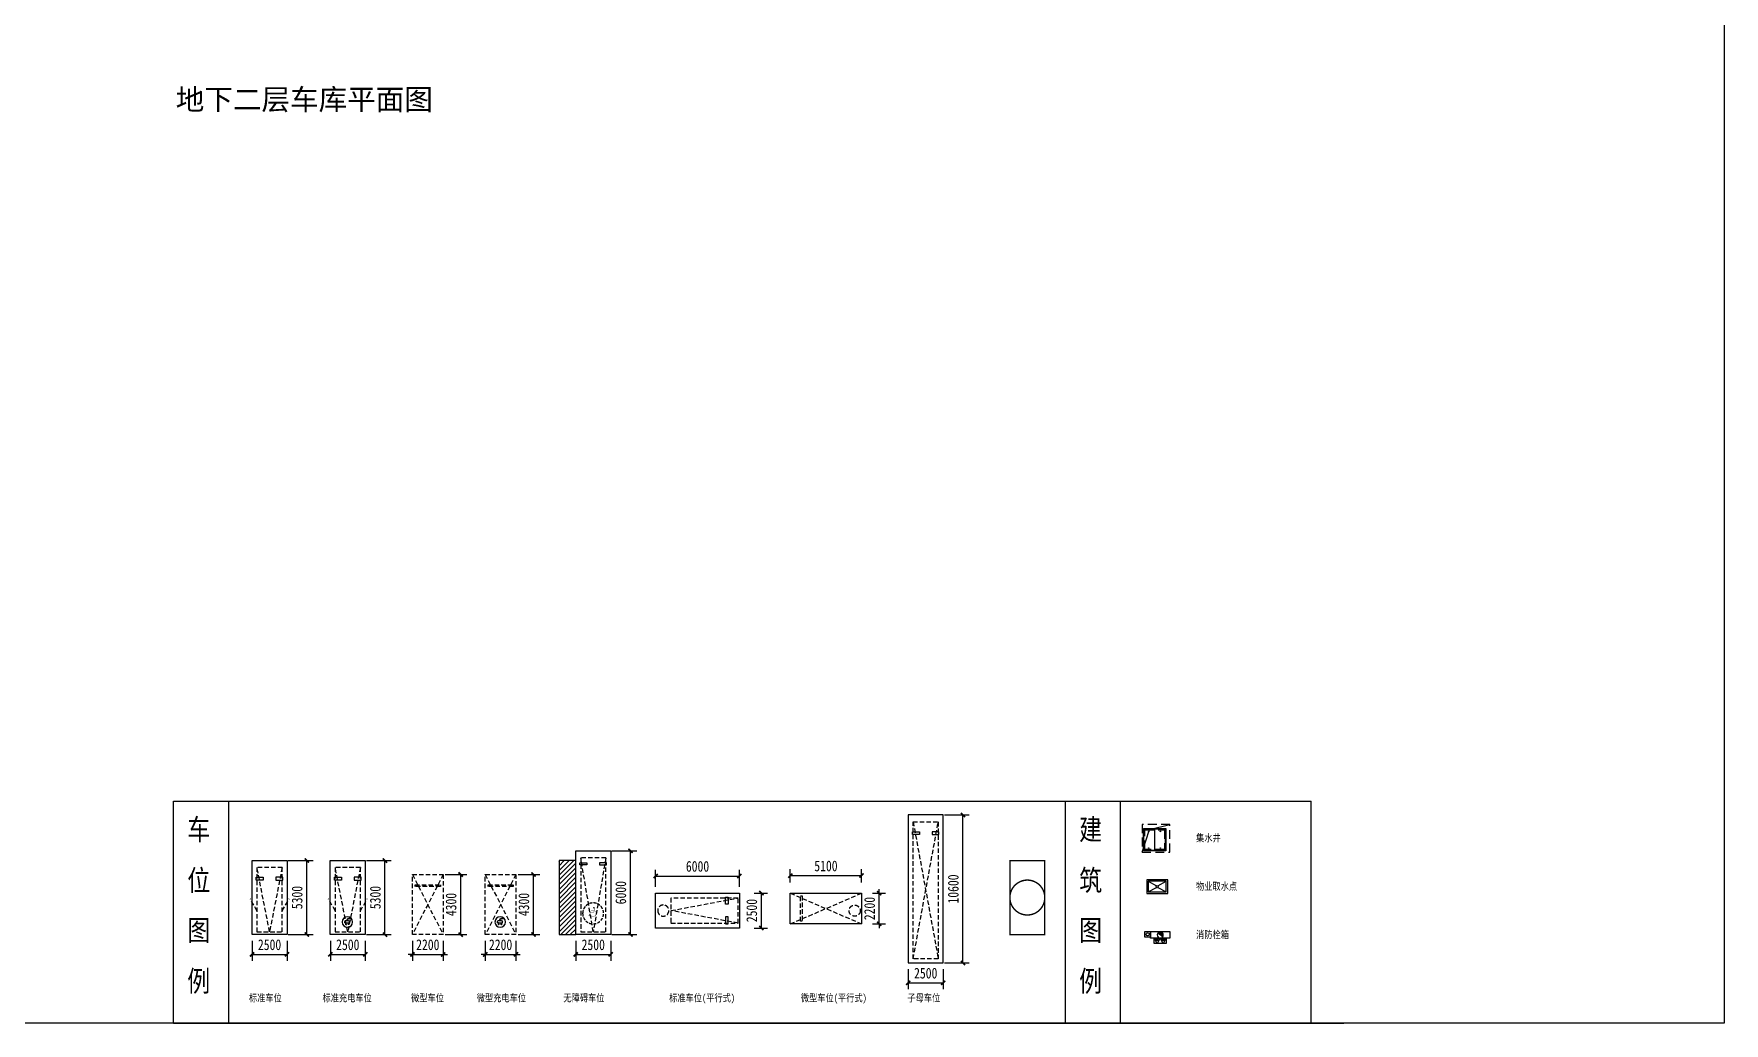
# Model space of a CAD drawing. Header units: millimetres. Extents: x 251690 to 518990, y -633409 to -276709.
# Drawn here: x 397952 to 518990, y -633409 to -562570 of the extents above; entities that cross this region are included whole.
import ezdxf

# ---------------------------------------------------------------- set-up
doc = ezdxf.new("R2010")
doc.units = ezdxf.units.MM
doc.header["$LTSCALE"] = 100
for name, pattern in [('A6-DK-B1F$0$$0$HIDDEN2', [4.7625, 3.175, -1.5875]), ('A6-DK-B1F$0$ACO-DASHED', [3, 2, -1]), ('A6-DK-B1F$0$HIDDEN2', [4.7625, 3.175, -1.5875]), ('A6-DK-B2F$0$HIDDEN2', [4.7625, 3.175, -1.5875]), ('A6-DK-JSJ-B2F$0$HIDDEN2', [4.7625, 3.175, -1.5875])]:
    doc.linetypes.add(name, pattern=pattern)
doc.layers.get('Defpoints').update_dxf_attribs({"color": 189})
for name, color, linetype in [('A-TITLE', 222, 'Continuous'), ('A6-DK-B1F$0$$0$A-PRKG', 175, 'A6-DK-B1F$0$$0$HIDDEN2'), ('A6-DK-B1F$0$A-HATCH', 251, 'Continuous'), ('A6-DK-B1F$0$A-MARK', 232, 'Continuous'), ('A6-DK-B1F$0$A-PRKG', 175, 'A6-DK-B1F$0$HIDDEN2'), ('A6-DK-B1F$0$A-PRKG-SIGN', 252, 'Continuous'), ('A6-DK-B1F$0$A-X-CLIP', 249, 'Continuous'), ('A6-DK-B1F$0$DK-WALL-B1F$0$A-MARK', 232, 'Continuous'), ('A6-DK-B2F$0$A-FIXT', 6, 'Continuous'), ('A6-DK-B2F$0$A-PRKG', 175, 'A6-DK-B2F$0$HIDDEN2'), ('A6-DK-B2F$0$A-PRKG-SIGN', 252, 'Continuous'), ('A6-DK-JSJ-B2F$0$A-DRAIN', 152, 'Continuous'), ('A6-DK-JSJ-B2F$0$A-HOLE-FLOR', 242, 'Continuous'), ('A6-DK-JSJ-B2F$0$A-LOWER', 131, 'A6-DK-JSJ-B2F$0$HIDDEN2'), ('A6-DK-JSJ-B2F$0$X23-BF$0$A-HATCH', 251, 'Continuous'), ('TP-DK-1(xhs)$0$P-J-DIM-L', 70, 'Continuous'), ('TP-DK-1(xhs)$0$P-X-L', 240, 'Continuous'), ('TP-DK-1(xhs)$0$P-X-M', 2, 'Continuous'), ('TP-DK-1(xhs)$0$P-X-X', 1, 'Continuous'), ('留孔', 1, 'Continuous'), ('车位编号', 6, 'Continuous')]:
    doc.layers.add(name, color=color, linetype=linetype)
doc.layers.add('PUB_DIM', color=3, linetype='Continuous', lineweight=15)
doc.layers.add('PUB_TEXT', color=7, linetype='Continuous', lineweight=15)
doc.layers.add('yichutu', color=7, linetype='Continuous', true_color=0xffffff, plot=False)
doc.styles.add('HT_T3', font='simhei.ttf', dxfattribs={"width": 0.8})
doc.styles.add('华文细黑', font='STXIHEI.TTF')
doc.styles.add('黑体', font='simhei.ttf', dxfattribs={"width": 0.8})
doc.dimstyles.new('_TCH_ARCH&&300', dxfattribs={"dimtxt": 766.075949, "dimasz": 300, "dimexe": 450, "dimexo": 450, "dimgap": 300, "dimtad": 1, "dimdec": 0, "dimzin": 0, "dimdsep": 46, "dimtxsty": 'HT_T3', "dimblk": 'ARCHTICK', "dimcen": 0.09, "dimclrt": 7, "dimazin": 2, "dimtfac": 1, "dimtdec": 0, "dimtix": 1, "dimtmove": 2, "dimatfit": 3, "dimfxl": 1, "dimtolj": 1, "dimtzin": 0, "dimarcsym": 0})

# ---------------------------------------------------------------- blocks, each defined once
blk = doc.blocks.new('yct-1189-841-356700-252300-300-0.0')
at = {"layer": 'yichutu', "color": 7, "true_color": 0xffffff}
blk.add_lwpolyline([(0, 0), (0, 252300), (356700, 252300), (356700, 0)], close=True, dxfattribs=at)
blk = doc.blocks.new('A6-DK-B1F$0$标准车位')
blk.add_lwpolyline([(350, 4600), (1250, 0), (2150, 4600)])
blk.add_lwpolyline([(350, 4600), (2150, 4600), (2150, 0), (350, 0)], close=True)
at = {"layer": 'A6-DK-B1F$0$A-PRKG-SIGN'}
for points in [[(0, -200), (2500, -200), (2500, 5100), (0, 5100)], [(300, 3900), (800, 3900), (800, 3700), (300, 3700)], [(2200, 3900), (1700, 3900), (1700, 3700), (2200, 3700)]]:
    blk.add_lwpolyline(points, close=True, dxfattribs=at)
at = {"layer": 'Defpoints', "color": 8, "linetype": 'A6-DK-B1F$0$HIDDEN2', "extrusion": (-5.18032e-09, 4.97011e-22, 1), "elevation": 0}
for points in [[(350, 1500), (-145, 2357)], [(2150, 1500), (2645, 2357)]]:
    blk.add_lwpolyline(points, dxfattribs=at)
blk = doc.blocks.new('A6-DK-B1F$0$$0$A$C46FA2BC5')
at = {"layer": 'A6-DK-B1F$0$$0$A-PRKG', "color": 6}
for points in [[(-2200, 0), (0, 0), (0, -4300), (-2200, -4300)], [(-2000, -3450), (-200, -3450), (-200, -3570), (-2000, -3570)]]:
    blk.add_lwpolyline(points, close=True, dxfattribs=at)
for points in [[(0, -4300), (-2200, 0)], [(-2200, -4300), (0, 0)]]:
    blk.add_lwpolyline(points, dxfattribs=at)
blk = doc.blocks.new('A6-DK-B1F$0$A-Barrier-plan-b')
for points, const_width in [([(-119, 185, 1.2843002), (192, -107)], 25), ([(-30, 403, 1), (-86, 403)], 60), ([(-30, 403, -1), (-86, 403)], 60)]:
    blk.add_lwpolyline(points, format="xyb", dxfattribs=dict(const_width=const_width))
at = {"const_width": 25}
for points in [[(-101, 411), (-55, 80), (194, 80), (260, -148), (353, -128)], [(-70, 191), (143, 191)]]:
    blk.add_lwpolyline(points, dxfattribs=at)
at = {"linetype": 'A6-DK-B1F$0$ACO-DASHED'}
blk.add_circle((0, 0), 750, dxfattribs=at)
blk = doc.blocks.new('A6-DK-B1F$0$wzatcw')
at = {"layer": 'A6-DK-B1F$0$A-HATCH'}
h = blk.add_hatch(dxfattribs=at)
h.set_pattern_fill('ANSI31', color=256, scale=150)
h.set_pattern_definition([(45, (-735.45, 5050), (-168.38, 168.38), [])])
h.paths.add_polyline_path([(1200, 0), (0, 0), (0, 5300), (1200, 5300)])
at = {"extrusion": (-5.18032e-09, -4.99617e-22, 1), "elevation": 0}
blk.add_lwpolyline([(3350, 5500), (2450, 200), (1550, 5500)], dxfattribs=at)
blk.add_lwpolyline([(3350, 5500), (1550, 5500), (1550, 200), (3350, 200)], close=True, dxfattribs=at)
at = {"layer": 'A6-DK-B1F$0$A-PRKG-SIGN', "extrusion": (-5.18032e-09, -4.99617e-22, 1), "elevation": 0}
for points in [[(3700, 0), (1200, 0), (1200, 6000), (3700, 6000)], [(1500, 5143), (2000, 5143), (2000, 5000), (1500, 5000)], [(3400, 5143), (2900, 5143), (2900, 5000), (3400, 5000)]]:
    blk.add_lwpolyline(points, close=True, dxfattribs=at)
at = {"layer": 'A6-DK-B1F$0$A-X-CLIP'}
blk.add_lwpolyline([(1200, 5300), (0, 5300), (0, 0), (1200, 0)], dxfattribs=at)
at = {"layer": 'A6-DK-B1F$0$A-MARK', "linetype": 'Continuous', "extrusion": (-3.01823e-09, -1.58113e-08, 1), "xscale": -0.9999999999999991, "rotation": 359.9999986498872}
blk.add_blockref('A6-DK-B1F$0$A-Barrier-plan-b', (2441, 1516, 0), dxfattribs=at)
blk = doc.blocks.new('A6-DK-B1F$0$DK-WALL-B1F$0$CD')
at = {"linetype": 'ByBlock'}
for p, q in [((-130, -382), (-130, 312)), ((-130, 312), (19, 312)), ((219, -182), (219, 112)), ((469, 427), (469, 165)), ((509, 427), (469, 427)), ((509, 427), (509, 165)), ((-130, -382), (19, -382)), ((219, -15), (289, -15)), ((219, -55), (289, -55))]:
    blk.add_line(p, q, dxfattribs=at)
for points in [[(-371, 133), (-130, 133), (-130, 175), (-371, 175)], [(-371, -203), (-130, -203), (-130, -245), (-371, -245)]]:
    blk.add_lwpolyline(points, dxfattribs=at)
blk.add_circle((0, 0), 750, dxfattribs=at)
for centre, radius, start, end in [((-371, 154), 20.7, 90, 270), ((19, 112), 200, 0, 90), ((289, 165), 220, 270, 0), ((289, 165), 180, 270, 0), ((-371, -224), 20.7, 90, 270), ((19, -182), 200, 270, 0)]:
    blk.add_arc(centre, radius, start, end, dxfattribs=at)
blk = doc.blocks.new('_ArchTick')
at = {"color": 0, "linetype": 'ByBlock', "const_width": 0.4}
blk.add_lwpolyline([(-0.5, -0.5), (0.5, 0.5)], dxfattribs=at)
blk = doc.blocks.new('*D334')
at = {"layer": 'Defpoints', "color": 0, "transparency": 16777216}
for p in [(436761, -627063, 0), (439261, -627063), (439261, -628482)]:
    blk.add_point(p, dxfattribs=at)
at = {"layer": 'PUB_DIM', "color": 0, "lineweight": -2, "transparency": 16777216}
for p, q in [((436761, -627513), (436761, -628932)), ((439261, -627513), (439261, -628932)), ((436761, -628482), (439261, -628482))]:
    blk.add_line(p, q, dxfattribs=at)
at = {"layer": 'PUB_DIM', "color": 0, "lineweight": -2, "transparency": 16777216, "xscale": 300, "yscale": 300, "zscale": 300, "rotation": 180}
blk.add_blockref('_ArchTick', (436761, -628482), dxfattribs=at)
at = {"layer": 'PUB_DIM', "color": 0, "lineweight": -2, "transparency": 16777216, "xscale": 300, "yscale": 300, "zscale": 300}
blk.add_blockref('_ArchTick', (439261, -628482), dxfattribs=at)
at = {"layer": 'PUB_DIM', "color": 7, "transparency": 16777216, "insert": (438011, -627795), "char_height": 766.1, "attachment_point": 5, "style": 'HT_T3'}
blk.add_mtext('\\A1;2500', dxfattribs=at)
blk = doc.blocks.new('*D335')
at = {"layer": 'Defpoints', "color": 0, "transparency": 16777216}
for p in [(438901, -621063, 0), (440673, -621063), (438901, -627063)]:
    blk.add_point(p, dxfattribs=at)
at = {"layer": 'PUB_DIM', "color": 0, "lineweight": -2, "transparency": 16777216}
for p, q in [((439351, -621063), (441123, -621063)), ((440673, -627063), (440673, -621063)), ((439351, -627063), (441123, -627063))]:
    blk.add_line(p, q, dxfattribs=at)
at = {"layer": 'PUB_DIM', "color": 0, "lineweight": -2, "transparency": 16777216, "xscale": 300, "yscale": 300, "zscale": 300}
for p, rotation in [((440673, -621063), 90), ((440673, -627063), 270)]:
    blk.add_blockref('_ArchTick', p, dxfattribs=dict(at, rotation=rotation))
at = {"layer": 'PUB_DIM', "color": 7, "transparency": 16777216, "insert": (439985, -624063), "char_height": 766.1, "attachment_point": 5, "rotation": 90, "style": 'HT_T3'}
blk.add_mtext('\\A1;6000', dxfattribs=at)
blk = doc.blocks.new('*D336')
at = {"layer": 'Defpoints', "color": 0, "transparency": 16777216}
for p in [(432176, -622763), (433731, -622763), (432176, -627063)]:
    blk.add_point(p, dxfattribs=at)
at = {"layer": 'PUB_DIM', "color": 0, "lineweight": -2, "transparency": 16777216}
for p, q in [((432626, -622763), (434181, -622763)), ((433731, -627063), (433731, -622763)), ((432626, -627063), (434181, -627063))]:
    blk.add_line(p, q, dxfattribs=at)
at = {"layer": 'PUB_DIM', "color": 0, "lineweight": -2, "transparency": 16777216, "xscale": 300, "yscale": 300, "zscale": 300}
for p, rotation in [((433731, -622763), 90), ((433731, -627063), 270)]:
    blk.add_blockref('_ArchTick', p, dxfattribs=dict(at, rotation=rotation))
at = {"layer": 'PUB_DIM', "color": 7, "transparency": 16777216, "insert": (433043, -624913), "char_height": 766.1, "attachment_point": 5, "rotation": 90, "style": 'HT_T3'}
blk.add_mtext('\\A1;4300', dxfattribs=at)
blk = doc.blocks.new('*D337')
at = {"layer": 'Defpoints', "color": 0, "transparency": 16777216}
for p in [(430276, -627063), (432476, -627063), (432476, -628482)]:
    blk.add_point(p, dxfattribs=at)
at = {"layer": 'PUB_DIM', "color": 0, "lineweight": -2, "transparency": 16777216}
for p, q in [((430276, -627513), (430276, -628932)), ((432476, -627513), (432476, -628932)), ((430276, -628482), (429976, -628482)), ((430276, -628482), (432476, -628482)), ((432476, -628482), (432776, -628482))]:
    blk.add_line(p, q, dxfattribs=at)
at = {"layer": 'PUB_DIM', "color": 0, "lineweight": -2, "transparency": 16777216, "xscale": 300, "yscale": 300, "zscale": 300}
blk.add_blockref('_ArchTick', (430276, -628482), dxfattribs=at)
at = {"layer": 'PUB_DIM', "color": 0, "lineweight": -2, "transparency": 16777216, "xscale": 300, "yscale": 300, "zscale": 300, "rotation": 180}
blk.add_blockref('_ArchTick', (432476, -628482), dxfattribs=at)
at = {"layer": 'PUB_DIM', "color": 7, "transparency": 16777216, "insert": (431376, -627795), "char_height": 766.1, "attachment_point": 5, "style": 'HT_T3'}
blk.add_mtext('\\A1;2200', dxfattribs=at)
blk = doc.blocks.new('*D338')
at = {"layer": 'Defpoints', "color": 0, "transparency": 16777216}
for p in [(419185, -627063), (421685, -627063), (421685, -628482)]:
    blk.add_point(p, dxfattribs=at)
at = {"layer": 'PUB_DIM', "color": 0, "lineweight": -2, "transparency": 16777216}
for p, q in [((419185, -627513), (419185, -628932)), ((421685, -627513), (421685, -628932)), ((419185, -628482), (421685, -628482))]:
    blk.add_line(p, q, dxfattribs=at)
at = {"layer": 'PUB_DIM', "color": 0, "lineweight": -2, "transparency": 16777216, "xscale": 300, "yscale": 300, "zscale": 300, "rotation": 180}
blk.add_blockref('_ArchTick', (419185, -628482), dxfattribs=at)
at = {"layer": 'PUB_DIM', "color": 0, "lineweight": -2, "transparency": 16777216, "xscale": 300, "yscale": 300, "zscale": 300}
blk.add_blockref('_ArchTick', (421685, -628482), dxfattribs=at)
at = {"layer": 'PUB_DIM', "color": 7, "transparency": 16777216, "insert": (420435, -627795), "char_height": 766.1, "attachment_point": 5, "style": 'HT_T3'}
blk.add_mtext('\\A1;2500', dxfattribs=at)
blk = doc.blocks.new('*D339')
at = {"layer": 'Defpoints', "color": 0, "transparency": 16777216}
for p in [(421324, -621763), (423097, -621763), (421324, -627063)]:
    blk.add_point(p, dxfattribs=at)
at = {"layer": 'PUB_DIM', "color": 0, "lineweight": -2, "transparency": 16777216}
for p, q in [((421774, -621763), (423547, -621763)), ((423097, -627063), (423097, -621763)), ((421774, -627063), (423547, -627063))]:
    blk.add_line(p, q, dxfattribs=at)
at = {"layer": 'PUB_DIM', "color": 0, "lineweight": -2, "transparency": 16777216, "xscale": 300, "yscale": 300, "zscale": 300}
for p, rotation in [((423097, -621763), 90), ((423097, -627063), 270)]:
    blk.add_blockref('_ArchTick', p, dxfattribs=dict(at, rotation=rotation))
at = {"layer": 'PUB_DIM', "color": 7, "transparency": 16777216, "insert": (422409, -624413), "char_height": 766.1, "attachment_point": 5, "rotation": 90, "style": 'HT_T3'}
blk.add_mtext('\\A1;5300', dxfattribs=at)
blk = doc.blocks.new('*D340')
at = {"layer": 'Defpoints', "color": 0, "transparency": 16777216}
for p in [(426964, -622763), (428518, -622763), (426964, -627063)]:
    blk.add_point(p, dxfattribs=at)
at = {"layer": 'PUB_DIM', "color": 0, "lineweight": -2, "transparency": 16777216}
for p, q in [((427414, -622763), (428968, -622763)), ((428518, -627063), (428518, -622763)), ((427414, -627063), (428968, -627063))]:
    blk.add_line(p, q, dxfattribs=at)
at = {"layer": 'PUB_DIM', "color": 0, "lineweight": -2, "transparency": 16777216, "xscale": 300, "yscale": 300, "zscale": 300}
for p, rotation in [((428518, -622763), 90), ((428518, -627063), 270)]:
    blk.add_blockref('_ArchTick', p, dxfattribs=dict(at, rotation=rotation))
at = {"layer": 'PUB_DIM', "color": 7, "transparency": 16777216, "insert": (427831, -624913), "char_height": 766.1, "attachment_point": 5, "rotation": 90, "style": 'HT_T3'}
blk.add_mtext('\\A1;4300', dxfattribs=at)
blk = doc.blocks.new('*D341')
at = {"layer": 'Defpoints', "color": 0, "transparency": 16777216}
for p in [(425064, -627063), (427264, -627063), (427264, -628482)]:
    blk.add_point(p, dxfattribs=at)
at = {"layer": 'PUB_DIM', "color": 0, "lineweight": -2, "transparency": 16777216}
for p, q in [((425064, -627513), (425064, -628932)), ((427264, -627513), (427264, -628932)), ((425064, -628482), (424764, -628482)), ((425064, -628482), (427264, -628482)), ((427264, -628482), (427564, -628482))]:
    blk.add_line(p, q, dxfattribs=at)
at = {"layer": 'PUB_DIM', "color": 0, "lineweight": -2, "transparency": 16777216, "xscale": 300, "yscale": 300, "zscale": 300}
blk.add_blockref('_ArchTick', (425064, -628482), dxfattribs=at)
at = {"layer": 'PUB_DIM', "color": 0, "lineweight": -2, "transparency": 16777216, "xscale": 300, "yscale": 300, "zscale": 300, "rotation": 180}
blk.add_blockref('_ArchTick', (427264, -628482), dxfattribs=at)
at = {"layer": 'PUB_DIM', "color": 7, "transparency": 16777216, "insert": (426164, -627795), "char_height": 766.1, "attachment_point": 5, "style": 'HT_T3'}
blk.add_mtext('\\A1;2200', dxfattribs=at)
blk = doc.blocks.new('*D342')
at = {"layer": 'Defpoints', "color": 0, "transparency": 16777216}
for p in [(413584, -627063), (416084, -627063), (416084, -628482)]:
    blk.add_point(p, dxfattribs=at)
at = {"layer": 'PUB_DIM', "color": 0, "lineweight": -2, "transparency": 16777216}
for p, q in [((413584, -627513), (413584, -628932)), ((416084, -627513), (416084, -628932)), ((413584, -628482), (416084, -628482))]:
    blk.add_line(p, q, dxfattribs=at)
at = {"layer": 'PUB_DIM', "color": 0, "lineweight": -2, "transparency": 16777216, "xscale": 300, "yscale": 300, "zscale": 300, "rotation": 180}
blk.add_blockref('_ArchTick', (413584, -628482), dxfattribs=at)
at = {"layer": 'PUB_DIM', "color": 0, "lineweight": -2, "transparency": 16777216, "xscale": 300, "yscale": 300, "zscale": 300}
blk.add_blockref('_ArchTick', (416084, -628482), dxfattribs=at)
at = {"layer": 'PUB_DIM', "color": 7, "transparency": 16777216, "insert": (414834, -627795), "char_height": 766.1, "attachment_point": 5, "style": 'HT_T3'}
blk.add_mtext('\\A1;2500', dxfattribs=at)
blk = doc.blocks.new('*D343')
at = {"layer": 'Defpoints', "color": 0, "transparency": 16777216}
for p in [(415723, -621763), (417496, -621763), (415723, -627063)]:
    blk.add_point(p, dxfattribs=at)
at = {"layer": 'PUB_DIM', "color": 0, "lineweight": -2, "transparency": 16777216}
for p, q in [((416173, -621763), (417946, -621763)), ((417496, -627063), (417496, -621763)), ((416173, -627063), (417946, -627063))]:
    blk.add_line(p, q, dxfattribs=at)
at = {"layer": 'PUB_DIM', "color": 0, "lineweight": -2, "transparency": 16777216, "xscale": 300, "yscale": 300, "zscale": 300}
for p, rotation in [((417496, -621763), 90), ((417496, -627063), 270)]:
    blk.add_blockref('_ArchTick', p, dxfattribs=dict(at, rotation=rotation))
at = {"layer": 'PUB_DIM', "color": 7, "transparency": 16777216, "insert": (416808, -624413), "char_height": 766.1, "attachment_point": 5, "rotation": 90, "style": 'HT_T3'}
blk.add_mtext('\\A1;5300', dxfattribs=at)
blk = doc.blocks.new('*D344')
at = {"layer": 'Defpoints', "color": 0, "transparency": 16777216}
for p in [(460567, -629099), (463067, -629099), (463067, -630518)]:
    blk.add_point(p, dxfattribs=at)
at = {"layer": 'PUB_DIM', "color": 0, "lineweight": -2, "transparency": 16777216}
for p, q in [((460567, -629549), (460567, -630968)), ((460567, -630518), (463067, -630518)), ((463067, -629549), (463067, -630968))]:
    blk.add_line(p, q, dxfattribs=at)
at = {"layer": 'PUB_DIM', "color": 0, "lineweight": -2, "transparency": 16777216, "xscale": 300, "yscale": 300, "zscale": 300, "rotation": 180}
blk.add_blockref('_ArchTick', (460567, -630518), dxfattribs=at)
at = {"layer": 'PUB_DIM', "color": 0, "lineweight": -2, "transparency": 16777216, "xscale": 300, "yscale": 300, "zscale": 300}
blk.add_blockref('_ArchTick', (463067, -630518), dxfattribs=at)
at = {"layer": 'PUB_DIM', "color": 7, "transparency": 16777216, "insert": (461817, -629830), "char_height": 766.1, "attachment_point": 5, "style": 'HT_T3'}
blk.add_mtext('\\A1;2500', dxfattribs=at)
blk = doc.blocks.new('*D345')
at = {"layer": 'Defpoints', "color": 0, "transparency": 16777216}
for p in [(462707, -618499, 0), (464479, -618499), (462707, -629099)]:
    blk.add_point(p, dxfattribs=at)
at = {"layer": 'PUB_DIM', "color": 0, "lineweight": -2, "transparency": 16777216}
for p, q in [((463157, -618499), (464929, -618499)), ((464479, -629099), (464479, -618499)), ((463157, -629099), (464929, -629099))]:
    blk.add_line(p, q, dxfattribs=at)
at = {"layer": 'PUB_DIM', "color": 0, "lineweight": -2, "transparency": 16777216, "xscale": 300, "yscale": 300, "zscale": 300}
for p, rotation in [((464479, -618499), 90), ((464479, -629099), 270)]:
    blk.add_blockref('_ArchTick', p, dxfattribs=dict(at, rotation=rotation))
at = {"layer": 'PUB_DIM', "color": 7, "transparency": 16777216, "insert": (463792, -623799), "char_height": 766.1, "attachment_point": 5, "rotation": 90, "style": 'HT_T3'}
blk.add_mtext('\\A1;10600', dxfattribs=at)
blk = doc.blocks.new('*U297')
at = {"layer": 'A6-DK-JSJ-B2F$0$A-DRAIN'}
blk.add_lwpolyline([(50, 50), (50, 850), (850, 850), (850, 50)], close=True, dxfattribs=at)
at = {"layer": 'A6-DK-JSJ-B2F$0$A-HOLE-FLOR'}
blk.add_lwpolyline([(0, 0), (270, 817), (1000, 1000)], dxfattribs=at)
for points in [[(65, 835), (450, 835), (450, 65), (65, 65)], [(835, 835), (450, 835), (450, 65), (835, 65)]]:
    blk.add_lwpolyline(points, close=True, dxfattribs=at)
at = {"layer": 'A6-DK-JSJ-B2F$0$A-LOWER'}
for points in [[(0, 1000), (0, 0), (1000, 0), (1000, 1000), (0, 1000)], [(100, 100), (100, 800), (800, 800), (800, 100), (100, 100)]]:
    blk.add_lwpolyline(points, dxfattribs=at)
at = {"layer": 'A6-DK-JSJ-B2F$0$X23-BF$0$A-HATCH'}
blk.add_lwpolyline([(65, 65), (65, 835), (835, 835), (835, 65)], close=True, dxfattribs=at)
for centre in [(242, 745), (657, 745), (242, 155), (657, 155)]:
    blk.add_circle(centre, 8, dxfattribs=at)
blk = doc.blocks.new('TP-DK-1(xhs)$0$PG01.1')
at = {"color": 1}
for p, q in [((108, 187), (0, 0)), ((80, 72), (66, 58)), ((89, 72), (66, 48)), ((99, 72), (66, 39)), ((109, 72), (66, 29)), ((118, 72), (66, 20)), ((128, 72), (66, 10)), ((138, 72), (66, 0)), ((147, 72), (76, 0)), ((150, 65), (85, 0)), ((150, 56), (94, 0)), ((150, 46), (104, 0)), ((216, 0), (108, 187)), ((150, 36), (114, 0)), ((150, 27), (123, 0)), ((150, 17), (133, 0)), ((150, 8), (142, 0)), ((324, 187), (216, 0)), ((296, 72), (282, 58)), ((305, 72), (282, 48)), ((315, 72), (282, 39)), ((325, 72), (282, 29)), ((334, 72), (282, 20)), ((344, 72), (282, 10)), ((354, 72), (282, 0)), ((363, 72), (292, 0)), ((366, 65), (301, 0)), ((366, 56), (310, 0)), ((366, 46), (320, 0)), ((432, 0), (324, 187)), ((366, 36), (330, 0)), ((366, 27), (339, 0)), ((366, 17), (349, 0)), ((366, 8), (358, 0))]:
    blk.add_line(p, q, dxfattribs=at)
at = {"color": 2}
for p, q in [((0, 0), (216, 0)), ((216, 0), (432, 0))]:
    blk.add_line(p, q, dxfattribs=at)
at = {"color": 1}
for points in [[(0, 0), (436, 0), (436, 190), (0, 190)], [(66, 72), (150, 72), (150, 0), (66, 0)], [(282, 72), (366, 72), (366, 0), (282, 0)]]:
    blk.add_lwpolyline(points, close=True, dxfattribs=at)
blk = doc.blocks.new('TP-DK-1(xhs)$0$PG02.4')
blk.add_hatch(color=1).paths.add_polyline_path([(265, 48, 0.699012), (461, 120, 0.141488), (444, 179)])
at = {"color": 1}
blk.add_line((265, 48), (444, 179), dxfattribs=at)
blk.add_lwpolyline([(0, 0), (700, 0), (700, 240), (0, 240)], close=True, dxfattribs=at)
blk.add_circle((350, 120), 111, dxfattribs=at)
blk = doc.blocks.new('A6-DK-B2F$0$A$C19F87712')
for p, q in [((0, 0), (0, -480)), ((750, 0), (0, 0)), ((750, -480), (750, 0)), ((0, -480), (750, -480)), ((348, -213), (50, -50)), ((50, -50), (50, -430)), ((700, -50), (50, -50)), ((348, -267), (50, -430)), ((50, -430), (700, -430)), ((700, -50), (402, -213)), ((700, -430), (402, -267)), ((700, -430), (700, -50))]:
    blk.add_line(p, q)
blk.add_ellipse((375, -240), major_axis=(26.5, 26.5), ratio=1, start_param=5.497787, end_param=11.780972)
blk = doc.blocks.new('*D346')
at = {"layer": 'Defpoints', "color": 0, "transparency": 16777216}
for p in [(448477, -622870), (442477, -624096), (448477, -624096)]:
    blk.add_point(p, dxfattribs=at)
at = {"layer": 'PUB_DIM', "color": 0, "lineweight": -2, "transparency": 16777216}
for p, q in [((442477, -623646), (442477, -622420)), ((442477, -622870), (448477, -622870)), ((448477, -623646), (448477, -622420))]:
    blk.add_line(p, q, dxfattribs=at)
at = {"layer": 'PUB_DIM', "color": 0, "lineweight": -2, "transparency": 16777216, "xscale": 300, "yscale": 300, "zscale": 300, "rotation": 180}
blk.add_blockref('_ArchTick', (442477, -622870), dxfattribs=at)
at = {"layer": 'PUB_DIM', "color": 0, "lineweight": -2, "transparency": 16777216, "xscale": 300, "yscale": 300, "zscale": 300}
blk.add_blockref('_ArchTick', (448477, -622870), dxfattribs=at)
at = {"layer": 'PUB_DIM', "color": 7, "transparency": 16777216, "insert": (445477, -622182), "char_height": 766.1, "attachment_point": 5, "style": 'HT_T3'}
blk.add_mtext('\\A1;6000', dxfattribs=at)
blk = doc.blocks.new('*D347')
at = {"layer": 'Defpoints', "color": 0, "transparency": 16777216}
for p in [(449086, -624096), (450049, -624096), (449086, -626596)]:
    blk.add_point(p, dxfattribs=at)
at = {"layer": 'PUB_DIM', "color": 0, "lineweight": -2, "transparency": 16777216}
for p, q in [((449536, -624096), (450499, -624096)), ((450049, -626596), (450049, -624096)), ((449536, -626596), (450499, -626596))]:
    blk.add_line(p, q, dxfattribs=at)
at = {"layer": 'PUB_DIM', "color": 0, "lineweight": -2, "transparency": 16777216, "xscale": 300, "yscale": 300, "zscale": 300}
for p, rotation in [((450049, -624096), 90), ((450049, -626596), 270)]:
    blk.add_blockref('_ArchTick', p, dxfattribs=dict(at, rotation=rotation))
at = {"layer": 'PUB_DIM', "color": 7, "transparency": 16777216, "insert": (449362, -625346), "char_height": 766.1, "attachment_point": 5, "rotation": 90, "style": 'HT_T3'}
blk.add_mtext('\\A1;2500', dxfattribs=at)
blk = doc.blocks.new('*D348')
at = {"layer": 'Defpoints', "color": 0, "transparency": 16777216}
for p in [(457221, -622841), (452121, -623790), (457221, -623790)]:
    blk.add_point(p, dxfattribs=at)
at = {"layer": 'PUB_DIM', "color": 0, "lineweight": -2, "transparency": 16777216}
for p, q in [((452121, -623340), (452121, -622391)), ((452121, -622841), (457221, -622841)), ((457221, -623340), (457221, -622391))]:
    blk.add_line(p, q, dxfattribs=at)
at = {"layer": 'PUB_DIM', "color": 0, "lineweight": -2, "transparency": 16777216, "xscale": 300, "yscale": 300, "zscale": 300, "rotation": 180}
blk.add_blockref('_ArchTick', (452121, -622841), dxfattribs=at)
at = {"layer": 'PUB_DIM', "color": 0, "lineweight": -2, "transparency": 16777216, "xscale": 300, "yscale": 300, "zscale": 300}
blk.add_blockref('_ArchTick', (457221, -622841), dxfattribs=at)
at = {"layer": 'PUB_DIM', "color": 7, "transparency": 16777216, "insert": (454671, -622153), "char_height": 766.1, "attachment_point": 5, "style": 'HT_T3'}
blk.add_mtext('\\A1;5100', dxfattribs=at)
blk = doc.blocks.new('*D349')
at = {"layer": 'Defpoints', "color": 0, "transparency": 16777216}
for p in [(457560, -624101), (458487, -624101), (457560, -626301)]:
    blk.add_point(p, dxfattribs=at)
at = {"layer": 'PUB_DIM', "color": 0, "lineweight": -2, "transparency": 16777216}
for p, q in [((458010, -624101), (458937, -624101)), ((458487, -624101), (458487, -623801)), ((458487, -626301), (458487, -624101)), ((458010, -626301), (458937, -626301)), ((458487, -626301), (458487, -626601))]:
    blk.add_line(p, q, dxfattribs=at)
at = {"layer": 'PUB_DIM', "color": 0, "lineweight": -2, "transparency": 16777216, "xscale": 300, "yscale": 300, "zscale": 300}
for p, rotation in [((458487, -624101), 270), ((458487, -626301), 90)]:
    blk.add_blockref('_ArchTick', p, dxfattribs=dict(at, rotation=rotation))
at = {"layer": 'PUB_DIM', "color": 7, "transparency": 16777216, "insert": (457800, -625201), "char_height": 766.1, "attachment_point": 5, "rotation": 90, "style": 'HT_T3'}
blk.add_mtext('\\A1;2200', dxfattribs=at)
blk = doc.blocks.new('A6-DK-B2F$0$侧放停车位')
blk.add_lwpolyline([(350, 5700), (1250, 900), (2150, 5700)])
blk.add_lwpolyline([(350, 5700), (2150, 5700), (2150, 900), (350, 900)], close=True)
blk.add_circle((1250, 348, 0), 400)
at = {"layer": 'A6-DK-B2F$0$A-PRKG-SIGN'}
for points in [[(0, -200), (2500, -200), (2500, 5800), (0, 5800)], [(300, 5000), (800, 5000), (800, 4800), (300, 4800)], [(2200, 5000), (1700, 5000), (1700, 4800), (2200, 4800)]]:
    blk.add_lwpolyline(points, close=True, dxfattribs=at)

msp = doc.modelspace()

# ---------------------------------------------------------------- linework, layer by layer
for points in [[(407955.4, -633408.6), (407955.4, -617514.5)], [(407955.4, -617514.5), (489406.9, -617514.5)], [(411907, -633408.6), (411907, -617514.5)], [(471817.7, -633408.6), (471817.7, -617514.5)], [(475769.2, -633408.6), (475769.2, -617514.5)], [(489406.9, -633408.6), (489406.9, -617514.5)], [(407955.4, -633408.6), (491760.9, -633408.6)], [(407955.4, -633408.6), (491760.9, -633408.6)]]:
    msp.add_lwpolyline(points)
at = {"layer": 'A6-DK-B1F$0$$0$A-PRKG', "color": 6, "linetype": 'ByBlock'}
msp.add_lwpolyline([(457221.3, -624100.6), (457221.3, -626300.6), (452121.3, -626300.6), (452121.3, -624100.6)], close=True, dxfattribs=at)
at = {"layer": 'A6-DK-B1F$0$$0$A-PRKG', "color": 6}
for points in [[(452121.3, -626300.6), (457221.3, -624100.6)], [(452121.3, -624100.6), (457221.3, -626300.6)]]:
    msp.add_lwpolyline(points, dxfattribs=at)
msp.add_lwpolyline([(452971.3, -624300.6), (452971.3, -626100.6), (452851.3, -626100.6), (452851.3, -624300.6)], close=True, dxfattribs=at)
msp.add_circle((456730.3, -625350.6, 0), 400, dxfattribs=at)
at = {"layer": 'A6-DK-B1F$0$A-PRKG-SIGN', "elevation": 0}
msp.add_lwpolyline([(460567.1, -629098.6), (463067.1, -629098.6), (463067.1, -618498.6), (460567.1, -618498.6)], close=True, dxfattribs=at)
at = {"layer": 'A6-DK-B1F$0$A-PRKG-SIGN', "extrusion": (-5.18032e-09, -4.97011e-22, 1), "elevation": 0}
for points in [[(460867.1, -619698.6), (461367.1, -619698.6), (461367.1, -619898.6), (460867.1, -619898.6)], [(462767.1, -619698.6), (462267.1, -619698.6), (462267.1, -619898.6), (462767.1, -619898.6)]]:
    msp.add_lwpolyline(points, close=True, dxfattribs=at)
at = {"layer": 'A6-DK-B2F$0$A-PRKG', "elevation": 0}
msp.add_lwpolyline([(460917.1, -618998.6), (462717.1, -618998.6), (462717.1, -628798.6), (460917.1, -628798.6)], close=True, dxfattribs=at)
for points in [[(460917.1, -628798.6), (462717.1, -618998.6)], [(460917.1, -618998.6), (462717.1, -628798.6)]]:
    msp.add_lwpolyline(points, dxfattribs=at)
at = {"layer": 'TP-DK-1(xhs)$0$P-J-DIM-L', "color": 8, "true_color": 0x808080}
msp.add_lwpolyline([(477906.6, -626850.9), (477906.6, -627250.9), (477506.6, -627250.9), (477506.6, -626850.9)], close=True, dxfattribs=at)
at = {"layer": 'TP-DK-1(xhs)$0$P-X-L'}
msp.add_circle((477706.6, -627050.9), 110, dxfattribs=at)
at = {"layer": '留孔', "color": 1, "const_width": 100}
msp.add_lwpolyline([(467842.7, -621763), (470342.7, -621763), (470342.7, -627063), (467842.7, -627063)], close=True, dxfattribs=at)
msp.add_lwpolyline([(470342.7, -624413, 1), (467842.7, -624413, 1), (470342.7, -624413, 1)], format="xyb", dxfattribs=at)

# ---------------------------------------------------------------- block references
at = {"layer": 'A6-DK-B1F$0$A-PRKG', "extrusion": (5.18032e-09, 4.97011e-22, -1), "zscale": -1}
for p in [(-416083.8, -626863, 0), (-421684.7, -626863, 0)]:
    msp.add_blockref('A6-DK-B1F$0$标准车位', p, dxfattribs=at)
at = {"layer": 'A6-DK-B1F$0$A-PRKG'}
msp.add_blockref('A6-DK-B1F$0$wzatcw', (435561, -627063, 0), dxfattribs=at)
at = {"layer": 'A6-DK-B1F$0$A-PRKG', "rotation": 180}
for p in [(425063.6, -627063), (430276.3, -627063)]:
    msp.add_blockref('A6-DK-B1F$0$$0$A$C46FA2BC5', p, dxfattribs=at)
at = {"layer": 'A6-DK-B1F$0$DK-WALL-B1F$0$A-MARK', "extrusion": (2.25455e-07, -5.41509e-07, -1), "xscale": 0.500000000000001, "yscale": 0.500000000000001, "zscale": -0.5000000000000493, "rotation": 90.00000001547691}
for p in [(-420408, -626165.2, 0.4), (-431349.6, -626165.2, 0.4)]:
    msp.add_blockref('A6-DK-B1F$0$DK-WALL-B1F$0$CD', p, dxfattribs=at)
at = {"layer": 'A6-DK-B2F$0$A-FIXT', "xscale": 2, "yscale": 2, "zscale": 2, "rotation": 180}
msp.add_blockref('A6-DK-B2F$0$A$C19F87712', (479142.3, -624111.1), dxfattribs=at)
at = {"layer": 'A6-DK-B2F$0$A-PRKG', "extrusion": (8.27181e-22, 5.18032e-09, 1), "xscale": -1, "rotation": 270}
msp.add_blockref('A6-DK-B2F$0$侧放停车位', (442677.3, -626595.6, 0), dxfattribs=at)
at = {"layer": 'A6-DK-JSJ-B2F$0$A-LOWER', "xscale": 2, "yscale": 2, "zscale": 2}
msp.add_blockref('*U297', (477306.6, -621171.3), dxfattribs=at)
at = {"layer": 'TP-DK-1(xhs)$0$P-X-M', "extrusion": (0, 0, -1), "xscale": 2, "yscale": 2, "zscale": -2, "rotation": 180}
msp.add_blockref('TP-DK-1(xhs)$0$PG01.1', (-478170.2, -627330.9), dxfattribs=at)
at = {"layer": 'TP-DK-1(xhs)$0$P-X-X', "xscale": -2, "yscale": 2, "zscale": 2, "rotation": 180}
msp.add_blockref('TP-DK-1(xhs)$0$PG02.4', (477906.6, -626850.9), dxfattribs=at)
at = {"layer": 'yichutu', "rotation": 90}
msp.add_blockref('yct-1189-841-356700-252300-300-0.0', (518989.9, -633408.6), dxfattribs=at)

# ---------------------------------------------------------------- texts
at = {"layer": 'A-TITLE', "color": 0, "style": '华文细黑'}
msp.add_attdef('地下二层车库平面图', (408115.6, -568018.3), '地下一层车库平面图', height=1500, dxfattribs=at)
at = {"layer": 'PUB_TEXT', "color": 1, "style": '黑体', "width": 0.8}
for s, p in [('车', (408943.6, -620286)), ('建', (472805.8, -620286)), ('位', (408943.6, -623930.1)), ('筑', (472805.8, -623930.1)), ('图', (408943.6, -627501)), ('图', (472805.8, -627501)), ('例', (408943.6, -631145.1)), ('例', (472805.8, -631145.1))]:
    msp.add_text(s, height=1502.1, dxfattribs=at).set_placement(p)
at = {"layer": '车位编号', "color": 0, "style": '黑体', "width": 0.8}
for s, p in [('集水井', (481172.7, -620411.3, 0)), ('物业取水点', (481172.7, -623871.1, 0)), ('消防栓箱', (481172.7, -627330.9, 0)), ('标准车位', (413357.9, -631864.7, 0)), ('标准充电车位', (418623.7, -631864.7, 0)), ('微型车位', (424965.5, -631864.7, 0)), ('微型充电车位', (429665.8, -631864.7, 0)), ('无障碍车位', (435873.4, -631864.7, 0)), ('标准车位(平行式)', (443442.6, -631864.7, 0)), ('微型车位(平行式)', (452877, -631864.7, 0)), ('子母车位', (460503.4, -631864.7, 0))]:
    msp.add_text(s, height=525.74, dxfattribs=at).set_placement(p)

# ---------------------------------------------------------------- dimensions: what is measured, and where the dimension line sits
at = {"layer": 'PUB_DIM'}
for p1, p2, distance, picture, middle in [((462706.8, -629098.6, 0), (462706.8, -618498.6, 0), -1772.1, '*D345', (463791.6, -623798.6, 0)), ((438900.6, -627063), (438900.6, -621063, 0), -1772.1, '*D335', (439985.4, -624063)), ((415723.5, -627063), (415723.5, -621763), -1772.1, '*D343', (416808.3, -624413)), ((421324.4, -627063), (421324.4, -621763), -1772.1, '*D339', (422409.2, -624413)), ((442477.3, -624095.6), (448477.3, -624095.6), 1225.9, '*D346', (445477.3, -622182.3)), ((452121.3, -623789.5), (457221.3, -623789.5), 949, '*D348', (454671.3, -622153.2)), ((426963.6, -627063), (426963.6, -622763), -1554.2, '*D340', (427830.5, -624913)), ((432176.3, -627063), (432176.3, -622763), -1554.2, '*D336', (433043.2, -624913)), ((449086.3, -626595.6), (449086.3, -624095.6), -962.8, '*D347', (449361.7, -625345.6)), ((457559.7, -626300.6), (457559.7, -624100.6), -927.5, '*D349', (457799.8, -625200.6)), ((413583.8, -627063), (416083.8, -627063), -1419, '*D342', (414833.8, -627794.6)), ((419184.7, -627063), (421684.7, -627063), -1419, '*D338', (420434.7, -627794.6)), ((425063.6, -627063), (427263.6, -627063), -1419, '*D341', (426163.6, -627794.6)), ((430276.3, -627063), (432476.3, -627063), -1419, '*D337', (431376.3, -627794.6)), ((436761, -627063, 0), (439261, -627063), -1419, '*D334', (438011, -627794.6)), ((460567.1, -629098.6, 0), (463067.1, -629098.6, 0), -1419, '*D344', (461817.1, -629830.3, 0))]:
    dim = msp.add_aligned_dim(p1=p1, p2=p2, distance=distance, dimstyle='_TCH_ARCH&&300', dxfattribs=at)
    dim.commit()
    dim.dimension.update_dxf_attribs({"geometry": picture, "text_midpoint": middle})

doc.saveas('drawing.dxf')
